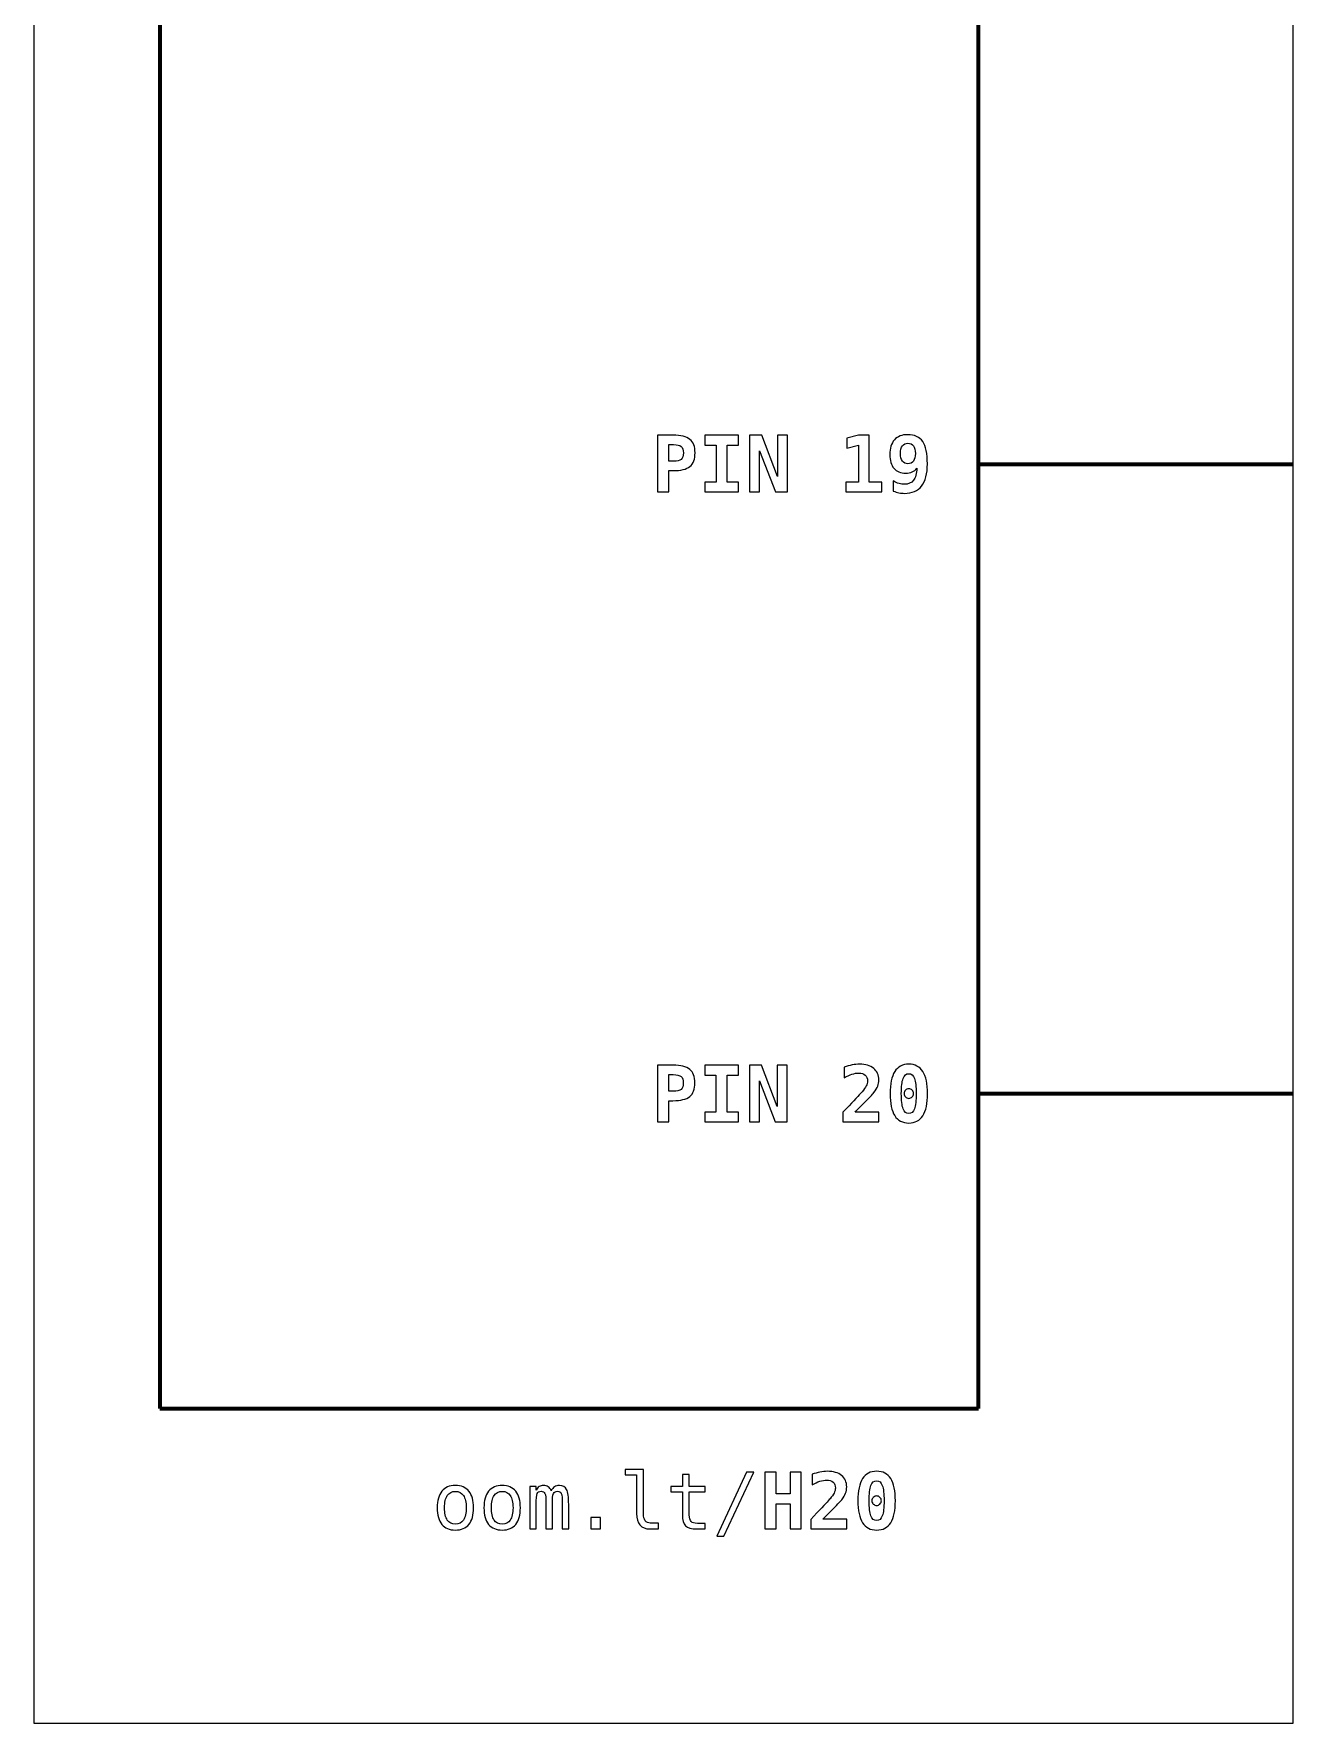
# Model space of a CAD drawing. Header units: centimetres. Extents: x -11.5 to -9.5, y -24.9 to -2.9.
# Drawn here: x -11.5 to -9.5, y -24.85 to -22.167 of the extents above; entities that cross this region are included whole.
import ezdxf

# ---------------------------------------------------------------- set-up
doc = ezdxf.new("R2010")
doc.units = ezdxf.units.CM
doc.header["$MEASUREMENT"] = 0
doc.layers.add('Layer 1', color=7, linetype='Continuous')

msp = doc.modelspace()

# ---------------------------------------------------------------- linework, layer by layer
at = {"layer": 'Layer 1', "color": 7}
msp.add_lwpolyline([(-11.5, -24.85), (-9.5, -24.85), (-9.5, -2.85), (-11.5, -2.85), (-11.5, -24.85)], close=True, dxfattribs=at)
at = {"layer": 'Layer 1', "color": 7, "lineweight": 100}
msp.add_lwpolyline([(-11.3, -24.35), (-10, -24.35), (-10, -4.35), (-11.3, -4.35), (-11.3, -24.35)], close=True, dxfattribs=at)
at = {"layer": 'Layer 1', "color": 250}
for points, knots in [([(-10.50927, -22.80424), (-10.50927, -22.80424), (-10.48484, -22.80424), (-10.48484, -22.80424), (-10.48484, -22.80424), (-10.47243, -22.80424), (-10.4635, -22.80644), (-10.45805, -22.81087), (-10.45805, -22.81087), (-10.45259, -22.81529), (-10.44988, -22.82247), (-10.44988, -22.83239), (-10.44988, -22.83239), (-10.44988, -22.84231), (-10.45259, -22.84949), (-10.45805, -22.85392), (-10.45805, -22.85392), (-10.4635, -22.85834), (-10.47243, -22.86054), (-10.48484, -22.86054), (-10.48484, -22.86054), (-10.48484, -22.86054), (-10.49149, -22.86054), (-10.49149, -22.86054), (-10.49149, -22.86054), (-10.49149, -22.86054), (-10.49149, -22.89425), (-10.49149, -22.89425), (-10.49149, -22.89425), (-10.49149, -22.89425), (-10.50927, -22.89425), (-10.50927, -22.89425), (-10.50927, -22.89425), (-10.50927, -22.89425), (-10.50927, -22.80424), (-10.50927, -22.80424)], [0, 0, 0, 0, 0.1111111, 0.1111111, 0.1111111, 0.1111111, 0.2222222, 0.2222222, 0.2222222, 0.2222222, 0.3333333, 0.3333333, 0.3333333, 0.3333333, 0.4444444, 0.4444444, 0.4444444, 0.4444444, 0.5555556, 0.5555556, 0.5555556, 0.5555556, 0.6666667, 0.6666667, 0.6666667, 0.6666667, 0.7777778, 0.7777778, 0.7777778, 0.7777778, 0.8888889, 0.8888889, 0.8888889, 0.8888889, 1, 1, 1, 1]), ([(-10.43434, -22.81992), (-10.43434, -22.81992), (-10.43434, -22.80424), (-10.43434, -22.80424), (-10.43434, -22.80424), (-10.43434, -22.80424), (-10.38075, -22.80424), (-10.38075, -22.80424), (-10.38075, -22.80424), (-10.38075, -22.80424), (-10.38075, -22.81992), (-10.38075, -22.81992), (-10.38075, -22.81992), (-10.38075, -22.81992), (-10.39866, -22.81992), (-10.39866, -22.81992), (-10.39866, -22.81992), (-10.39866, -22.81992), (-10.39866, -22.87857), (-10.39866, -22.87857), (-10.39866, -22.87857), (-10.39866, -22.87857), (-10.38075, -22.87857), (-10.38075, -22.87857), (-10.38075, -22.87857), (-10.38075, -22.87857), (-10.38075, -22.89425), (-10.38075, -22.89425), (-10.38075, -22.89425), (-10.38075, -22.89425), (-10.43434, -22.89425), (-10.43434, -22.89425), (-10.43434, -22.89425), (-10.43434, -22.89425), (-10.43434, -22.87857), (-10.43434, -22.87857), (-10.43434, -22.87857), (-10.43434, -22.87857), (-10.41644, -22.87857), (-10.41644, -22.87857), (-10.41644, -22.87857), (-10.41644, -22.87857), (-10.41644, -22.81992), (-10.41644, -22.81992), (-10.41644, -22.81992), (-10.41644, -22.81992), (-10.43434, -22.81992), (-10.43434, -22.81992)], [0, 0, 0, 0, 0.0833333, 0.0833333, 0.0833333, 0.0833333, 0.1666667, 0.1666667, 0.1666667, 0.1666667, 0.25, 0.25, 0.25, 0.25, 0.3333333, 0.3333333, 0.3333333, 0.3333333, 0.4166667, 0.4166667, 0.4166667, 0.4166667, 0.5, 0.5, 0.5, 0.5, 0.5833333, 0.5833333, 0.5833333, 0.5833333, 0.6666667, 0.6666667, 0.6666667, 0.6666667, 0.75, 0.75, 0.75, 0.75, 0.8333333, 0.8333333, 0.8333333, 0.8333333, 0.9166667, 0.9166667, 0.9166667, 0.9166667, 1, 1, 1, 1]), ([(-10.3632, -22.80424), (-10.3632, -22.80424), (-10.34408, -22.80424), (-10.34408, -22.80424), (-10.34408, -22.80424), (-10.34408, -22.80424), (-10.31902, -22.86966), (-10.31902, -22.86966), (-10.31902, -22.86966), (-10.31902, -22.86966), (-10.31902, -22.80424), (-10.31902, -22.80424), (-10.31902, -22.80424), (-10.31902, -22.80424), (-10.30334, -22.80424), (-10.30334, -22.80424), (-10.30334, -22.80424), (-10.30334, -22.80424), (-10.30334, -22.89425), (-10.30334, -22.89425), (-10.30334, -22.89425), (-10.30334, -22.89425), (-10.32233, -22.89425), (-10.32233, -22.89425), (-10.32233, -22.89425), (-10.32233, -22.89425), (-10.34752, -22.82883), (-10.34752, -22.82883), (-10.34752, -22.82883), (-10.34752, -22.82883), (-10.34752, -22.89425), (-10.34752, -22.89425), (-10.34752, -22.89425), (-10.34752, -22.89425), (-10.3632, -22.89425), (-10.3632, -22.89425), (-10.3632, -22.89425), (-10.3632, -22.89425), (-10.3632, -22.80424), (-10.3632, -22.80424)], [0, 0, 0, 0, 0.1, 0.1, 0.1, 0.1, 0.2, 0.2, 0.2, 0.2, 0.3, 0.3, 0.3, 0.3, 0.4, 0.4, 0.4, 0.4, 0.5, 0.5, 0.5, 0.5, 0.6, 0.6, 0.6, 0.6, 0.7, 0.7, 0.7, 0.7, 0.8, 0.8, 0.8, 0.8, 0.9, 0.9, 0.9, 0.9, 1, 1, 1, 1]), ([(-10.21038, -22.87857), (-10.21038, -22.87857), (-10.19048, -22.87857), (-10.19048, -22.87857), (-10.19048, -22.87857), (-10.19048, -22.87857), (-10.19048, -22.82015), (-10.19048, -22.82015), (-10.19048, -22.82015), (-10.19048, -22.82015), (-10.20898, -22.82474), (-10.20898, -22.82474), (-10.20898, -22.82474), (-10.20898, -22.82474), (-10.20898, -22.80871), (-10.20898, -22.80871), (-10.20898, -22.80871), (-10.20898, -22.80871), (-10.19036, -22.80424), (-10.19036, -22.80424), (-10.19036, -22.80424), (-10.19036, -22.80424), (-10.17318, -22.80424), (-10.17318, -22.80424), (-10.17318, -22.80424), (-10.17318, -22.80424), (-10.17318, -22.87857), (-10.17318, -22.87857), (-10.17318, -22.87857), (-10.17318, -22.87857), (-10.15328, -22.87857), (-10.15328, -22.87857), (-10.15328, -22.87857), (-10.15328, -22.87857), (-10.15328, -22.89425), (-10.15328, -22.89425), (-10.15328, -22.89425), (-10.15328, -22.89425), (-10.21038, -22.89425), (-10.21038, -22.89425), (-10.21038, -22.89425), (-10.21038, -22.89425), (-10.21038, -22.87857), (-10.21038, -22.87857)], [0, 0, 0, 0, 0.0909091, 0.0909091, 0.0909091, 0.0909091, 0.1818182, 0.1818182, 0.1818182, 0.1818182, 0.2727273, 0.2727273, 0.2727273, 0.2727273, 0.3636364, 0.3636364, 0.3636364, 0.3636364, 0.4545455, 0.4545455, 0.4545455, 0.4545455, 0.5454545, 0.5454545, 0.5454545, 0.5454545, 0.6363636, 0.6363636, 0.6363636, 0.6363636, 0.7272727, 0.7272727, 0.7272727, 0.7272727, 0.8181818, 0.8181818, 0.8181818, 0.8181818, 0.9090909, 0.9090909, 0.9090909, 0.9090909, 1, 1, 1, 1]), ([(-10.13515, -22.89304), (-10.13515, -22.89304), (-10.13515, -22.87682), (-10.13515, -22.87682), (-10.13515, -22.87682), (-10.13198, -22.87867), (-10.12893, -22.88003), (-10.12601, -22.88092), (-10.12601, -22.88092), (-10.12311, -22.8818), (-10.12031, -22.88225), (-10.11761, -22.88225), (-10.11761, -22.88225), (-10.11123, -22.88225), (-10.10636, -22.88011), (-10.103, -22.87583), (-10.103, -22.87583), (-10.09965, -22.87155), (-10.09788, -22.86515), (-10.09767, -22.85663), (-10.09767, -22.85663), (-10.09957, -22.85925), (-10.10197, -22.8612), (-10.1049, -22.86252), (-10.1049, -22.86252), (-10.10784, -22.86381), (-10.11132, -22.86447), (-10.11533, -22.86447), (-10.11533, -22.86447), (-10.12342, -22.86447), (-10.12965, -22.8619), (-10.13408, -22.85678), (-10.13408, -22.85678), (-10.1385, -22.85165), (-10.1407, -22.84439), (-10.1407, -22.83498), (-10.1407, -22.83498), (-10.1407, -22.82494), (-10.13823, -22.81716), (-10.13329, -22.81165), (-10.13329, -22.81165), (-10.12833, -22.80615), (-10.12136, -22.8034), (-10.1123, -22.8034), (-10.1123, -22.8034), (-10.10134, -22.8034), (-10.09337, -22.80706), (-10.08841, -22.81441), (-10.08841, -22.81441), (-10.08345, -22.82173), (-10.08096, -22.83359), (-10.08096, -22.84994), (-10.08096, -22.84994), (-10.08096, -22.86548), (-10.08399, -22.87715), (-10.09006, -22.88493), (-10.09006, -22.88493), (-10.09613, -22.89271), (-10.10522, -22.8966), (-10.11737, -22.8966), (-10.11737, -22.8966), (-10.12019, -22.8966), (-10.12309, -22.89629), (-10.12607, -22.89569), (-10.12607, -22.89569), (-10.12908, -22.89509), (-10.1321, -22.89421), (-10.13515, -22.89304)], [0, 0, 0, 0, 0.0588235, 0.0588235, 0.0588235, 0.0588235, 0.1176471, 0.1176471, 0.1176471, 0.1176471, 0.1764706, 0.1764706, 0.1764706, 0.1764706, 0.2352941, 0.2352941, 0.2352941, 0.2352941, 0.2941176, 0.2941176, 0.2941176, 0.2941176, 0.3529412, 0.3529412, 0.3529412, 0.3529412, 0.4117647, 0.4117647, 0.4117647, 0.4117647, 0.4705882, 0.4705882, 0.4705882, 0.4705882, 0.5294118, 0.5294118, 0.5294118, 0.5294118, 0.5882353, 0.5882353, 0.5882353, 0.5882353, 0.6470588, 0.6470588, 0.6470588, 0.6470588, 0.7058824, 0.7058824, 0.7058824, 0.7058824, 0.7647059, 0.7647059, 0.7647059, 0.7647059, 0.8235294, 0.8235294, 0.8235294, 0.8235294, 0.8823529, 0.8823529, 0.8823529, 0.8823529, 0.9411765, 0.9411765, 0.9411765, 0.9411765, 1, 1, 1, 1]), ([(-10.49149, -22.8192), (-10.49149, -22.8192), (-10.49149, -22.84558), (-10.49149, -22.84558), (-10.49149, -22.84558), (-10.49149, -22.84558), (-10.48418, -22.84558), (-10.48418, -22.84558), (-10.48418, -22.84558), (-10.47836, -22.84558), (-10.47426, -22.84459), (-10.47192, -22.84264), (-10.47192, -22.84264), (-10.46955, -22.84066), (-10.46838, -22.83725), (-10.46838, -22.83239), (-10.46838, -22.83239), (-10.46838, -22.82754), (-10.46955, -22.82412), (-10.47192, -22.82214), (-10.47192, -22.82214), (-10.47426, -22.82019), (-10.47836, -22.8192), (-10.48418, -22.8192), (-10.48418, -22.8192), (-10.48418, -22.8192), (-10.49149, -22.8192), (-10.49149, -22.8192)], [0, 0, 0, 0, 0.1428571, 0.1428571, 0.1428571, 0.1428571, 0.2857143, 0.2857143, 0.2857143, 0.2857143, 0.4285714, 0.4285714, 0.4285714, 0.4285714, 0.5714286, 0.5714286, 0.5714286, 0.5714286, 0.7142857, 0.7142857, 0.7142857, 0.7142857, 0.8571429, 0.8571429, 0.8571429, 0.8571429, 1, 1, 1, 1]), ([(-10.11183, -22.84957), (-10.10802, -22.84957), (-10.1051, -22.84818), (-10.10306, -22.84538), (-10.10306, -22.84538), (-10.10103, -22.8426), (-10.10002, -22.83854), (-10.10002, -22.83324), (-10.10002, -22.83324), (-10.10002, -22.82797), (-10.10103, -22.82393), (-10.10306, -22.82116), (-10.10306, -22.82116), (-10.1051, -22.81836), (-10.10802, -22.81696), (-10.11183, -22.81696), (-10.11183, -22.81696), (-10.1157, -22.81696), (-10.11866, -22.81836), (-10.12072, -22.82116), (-10.12072, -22.82116), (-10.1228, -22.82393), (-10.12383, -22.82797), (-10.12383, -22.83324), (-10.12383, -22.83324), (-10.12383, -22.8385), (-10.1228, -22.84254), (-10.12072, -22.84536), (-10.12072, -22.84536), (-10.11866, -22.84818), (-10.1157, -22.84957), (-10.11183, -22.84957)], [0, 0, 0, 0, 0.125, 0.125, 0.125, 0.125, 0.25, 0.25, 0.25, 0.25, 0.375, 0.375, 0.375, 0.375, 0.5, 0.5, 0.5, 0.5, 0.625, 0.625, 0.625, 0.625, 0.75, 0.75, 0.75, 0.75, 0.875, 0.875, 0.875, 0.875, 1, 1, 1, 1]), ([(-10.50952, -23.80492), (-10.50952, -23.80492), (-10.48509, -23.80492), (-10.48509, -23.80492), (-10.48509, -23.80492), (-10.47268, -23.80492), (-10.46375, -23.80712), (-10.4583, -23.81155), (-10.4583, -23.81155), (-10.45284, -23.81597), (-10.45013, -23.82315), (-10.45013, -23.83307), (-10.45013, -23.83307), (-10.45013, -23.84299), (-10.45284, -23.85017), (-10.4583, -23.8546), (-10.4583, -23.8546), (-10.46375, -23.85902), (-10.47268, -23.86122), (-10.48509, -23.86122), (-10.48509, -23.86122), (-10.48509, -23.86122), (-10.49174, -23.86122), (-10.49174, -23.86122), (-10.49174, -23.86122), (-10.49174, -23.86122), (-10.49174, -23.89493), (-10.49174, -23.89493), (-10.49174, -23.89493), (-10.49174, -23.89493), (-10.50952, -23.89493), (-10.50952, -23.89493), (-10.50952, -23.89493), (-10.50952, -23.89493), (-10.50952, -23.80492), (-10.50952, -23.80492)], [0, 0, 0, 0, 0.1111111, 0.1111111, 0.1111111, 0.1111111, 0.2222222, 0.2222222, 0.2222222, 0.2222222, 0.3333333, 0.3333333, 0.3333333, 0.3333333, 0.4444444, 0.4444444, 0.4444444, 0.4444444, 0.5555556, 0.5555556, 0.5555556, 0.5555556, 0.6666667, 0.6666667, 0.6666667, 0.6666667, 0.7777778, 0.7777778, 0.7777778, 0.7777778, 0.8888889, 0.8888889, 0.8888889, 0.8888889, 1, 1, 1, 1]), ([(-10.49174, -23.81988), (-10.49174, -23.81988), (-10.49174, -23.84626), (-10.49174, -23.84626), (-10.49174, -23.84626), (-10.49174, -23.84626), (-10.48443, -23.84626), (-10.48443, -23.84626), (-10.48443, -23.84626), (-10.47861, -23.84626), (-10.47451, -23.84527), (-10.47217, -23.84332), (-10.47217, -23.84332), (-10.4698, -23.84134), (-10.46863, -23.83793), (-10.46863, -23.83307), (-10.46863, -23.83307), (-10.46863, -23.82822), (-10.4698, -23.8248), (-10.47217, -23.82282), (-10.47217, -23.82282), (-10.47451, -23.82087), (-10.47861, -23.81988), (-10.48443, -23.81988), (-10.48443, -23.81988), (-10.48443, -23.81988), (-10.49174, -23.81988), (-10.49174, -23.81988)], [0, 0, 0, 0, 0.1428571, 0.1428571, 0.1428571, 0.1428571, 0.2857143, 0.2857143, 0.2857143, 0.2857143, 0.4285714, 0.4285714, 0.4285714, 0.4285714, 0.5714286, 0.5714286, 0.5714286, 0.5714286, 0.7142857, 0.7142857, 0.7142857, 0.7142857, 0.8571429, 0.8571429, 0.8571429, 0.8571429, 1, 1, 1, 1]), ([(-10.43459, -23.8206), (-10.43459, -23.8206), (-10.43459, -23.80492), (-10.43459, -23.80492), (-10.43459, -23.80492), (-10.43459, -23.80492), (-10.381, -23.80492), (-10.381, -23.80492), (-10.381, -23.80492), (-10.381, -23.80492), (-10.381, -23.8206), (-10.381, -23.8206), (-10.381, -23.8206), (-10.381, -23.8206), (-10.39891, -23.8206), (-10.39891, -23.8206), (-10.39891, -23.8206), (-10.39891, -23.8206), (-10.39891, -23.87925), (-10.39891, -23.87925), (-10.39891, -23.87925), (-10.39891, -23.87925), (-10.381, -23.87925), (-10.381, -23.87925), (-10.381, -23.87925), (-10.381, -23.87925), (-10.381, -23.89493), (-10.381, -23.89493), (-10.381, -23.89493), (-10.381, -23.89493), (-10.43459, -23.89493), (-10.43459, -23.89493), (-10.43459, -23.89493), (-10.43459, -23.89493), (-10.43459, -23.87925), (-10.43459, -23.87925), (-10.43459, -23.87925), (-10.43459, -23.87925), (-10.41669, -23.87925), (-10.41669, -23.87925), (-10.41669, -23.87925), (-10.41669, -23.87925), (-10.41669, -23.8206), (-10.41669, -23.8206), (-10.41669, -23.8206), (-10.41669, -23.8206), (-10.43459, -23.8206), (-10.43459, -23.8206)], [0, 0, 0, 0, 0.0833333, 0.0833333, 0.0833333, 0.0833333, 0.1666667, 0.1666667, 0.1666667, 0.1666667, 0.25, 0.25, 0.25, 0.25, 0.3333333, 0.3333333, 0.3333333, 0.3333333, 0.4166667, 0.4166667, 0.4166667, 0.4166667, 0.5, 0.5, 0.5, 0.5, 0.5833333, 0.5833333, 0.5833333, 0.5833333, 0.6666667, 0.6666667, 0.6666667, 0.6666667, 0.75, 0.75, 0.75, 0.75, 0.8333333, 0.8333333, 0.8333333, 0.8333333, 0.9166667, 0.9166667, 0.9166667, 0.9166667, 1, 1, 1, 1]), ([(-10.36345, -23.80492), (-10.36345, -23.80492), (-10.34433, -23.80492), (-10.34433, -23.80492), (-10.34433, -23.80492), (-10.34433, -23.80492), (-10.31927, -23.87034), (-10.31927, -23.87034), (-10.31927, -23.87034), (-10.31927, -23.87034), (-10.31927, -23.80492), (-10.31927, -23.80492), (-10.31927, -23.80492), (-10.31927, -23.80492), (-10.30359, -23.80492), (-10.30359, -23.80492), (-10.30359, -23.80492), (-10.30359, -23.80492), (-10.30359, -23.89493), (-10.30359, -23.89493), (-10.30359, -23.89493), (-10.30359, -23.89493), (-10.32258, -23.89493), (-10.32258, -23.89493), (-10.32258, -23.89493), (-10.32258, -23.89493), (-10.34777, -23.82951), (-10.34777, -23.82951), (-10.34777, -23.82951), (-10.34777, -23.82951), (-10.34777, -23.89493), (-10.34777, -23.89493), (-10.34777, -23.89493), (-10.34777, -23.89493), (-10.36345, -23.89493), (-10.36345, -23.89493), (-10.36345, -23.89493), (-10.36345, -23.89493), (-10.36345, -23.80492), (-10.36345, -23.80492)], [0, 0, 0, 0, 0.1, 0.1, 0.1, 0.1, 0.2, 0.2, 0.2, 0.2, 0.3, 0.3, 0.3, 0.3, 0.4, 0.4, 0.4, 0.4, 0.5, 0.5, 0.5, 0.5, 0.6, 0.6, 0.6, 0.6, 0.7, 0.7, 0.7, 0.7, 0.8, 0.8, 0.8, 0.8, 0.9, 0.9, 0.9, 0.9, 1, 1, 1, 1]), ([(-10.19581, -23.87925), (-10.19581, -23.87925), (-10.15789, -23.87925), (-10.15789, -23.87925), (-10.15789, -23.87925), (-10.15789, -23.87925), (-10.15789, -23.89493), (-10.15789, -23.89493), (-10.15789, -23.89493), (-10.15789, -23.89493), (-10.21504, -23.89493), (-10.21504, -23.89493), (-10.21504, -23.89493), (-10.21504, -23.89493), (-10.21504, -23.87972), (-10.21504, -23.87972), (-10.21504, -23.87972), (-10.21504, -23.87972), (-10.20538, -23.8695), (-10.20538, -23.8695), (-10.20538, -23.8695), (-10.19394, -23.85731), (-10.18699, -23.84982), (-10.18454, -23.847), (-10.18454, -23.847), (-10.18153, -23.84355), (-10.17935, -23.84048), (-10.17804, -23.8378), (-10.17804, -23.8378), (-10.1767, -23.83513), (-10.17604, -23.8325), (-10.17604, -23.82988), (-10.17604, -23.82988), (-10.17604, -23.82587), (-10.17725, -23.82276), (-10.17968, -23.82058), (-10.17968, -23.82058), (-10.18211, -23.81838), (-10.18557, -23.81729), (-10.19001, -23.81729), (-10.19001, -23.81729), (-10.1932, -23.81729), (-10.19676, -23.81793), (-10.20071, -23.81918), (-10.20071, -23.81918), (-10.20468, -23.82046), (-10.2088, -23.82229), (-10.2131, -23.8247), (-10.2131, -23.8247), (-10.2131, -23.8247), (-10.2131, -23.80811), (-10.2131, -23.80811), (-10.2131, -23.80811), (-10.2088, -23.80655), (-10.2046, -23.80535), (-10.20047, -23.80453), (-10.20047, -23.80453), (-10.19635, -23.80371), (-10.1924, -23.80329), (-10.18863, -23.80329), (-10.18863, -23.80329), (-10.17911, -23.80329), (-10.17161, -23.80552), (-10.16618, -23.80996), (-10.16618, -23.80996), (-10.16073, -23.81439), (-10.15801, -23.82046), (-10.15801, -23.82813), (-10.15801, -23.82813), (-10.15801, -23.83167), (-10.15861, -23.83499), (-10.15978, -23.83807), (-10.15978, -23.83807), (-10.16098, -23.84118), (-10.16301, -23.84462), (-10.16591, -23.84838), (-10.16591, -23.84838), (-10.16803, -23.85112), (-10.17388, -23.85727), (-10.18345, -23.86684), (-10.18345, -23.86684), (-10.18863, -23.87201), (-10.19275, -23.87616), (-10.19581, -23.87925)], [0, 0, 0, 0, 0.047619, 0.047619, 0.047619, 0.047619, 0.0952381, 0.0952381, 0.0952381, 0.0952381, 0.1428571, 0.1428571, 0.1428571, 0.1428571, 0.1904762, 0.1904762, 0.1904762, 0.1904762, 0.2380952, 0.2380952, 0.2380952, 0.2380952, 0.2857143, 0.2857143, 0.2857143, 0.2857143, 0.3333333, 0.3333333, 0.3333333, 0.3333333, 0.3809524, 0.3809524, 0.3809524, 0.3809524, 0.4285714, 0.4285714, 0.4285714, 0.4285714, 0.4761905, 0.4761905, 0.4761905, 0.4761905, 0.5238095, 0.5238095, 0.5238095, 0.5238095, 0.5714286, 0.5714286, 0.5714286, 0.5714286, 0.6190476, 0.6190476, 0.6190476, 0.6190476, 0.6666667, 0.6666667, 0.6666667, 0.6666667, 0.7142857, 0.7142857, 0.7142857, 0.7142857, 0.7619048, 0.7619048, 0.7619048, 0.7619048, 0.8095238, 0.8095238, 0.8095238, 0.8095238, 0.8571429, 0.8571429, 0.8571429, 0.8571429, 0.9047619, 0.9047619, 0.9047619, 0.9047619, 0.952381, 0.952381, 0.952381, 0.952381, 1, 1, 1, 1]), ([(-10.14023, -23.85001), (-10.14023, -23.83443), (-10.13776, -23.82274), (-10.13282, -23.81496), (-10.13282, -23.81496), (-10.12786, -23.80718), (-10.12044, -23.80329), (-10.1105, -23.80329), (-10.1105, -23.80329), (-10.10054, -23.80329), (-10.09309, -23.80716), (-10.08813, -23.81492), (-10.08813, -23.81492), (-10.08319, -23.82268), (-10.08072, -23.83439), (-10.08072, -23.85001), (-10.08072, -23.85001), (-10.08072, -23.86561), (-10.08319, -23.87729), (-10.08813, -23.88505), (-10.08813, -23.88505), (-10.09309, -23.89281), (-10.10054, -23.89668), (-10.1105, -23.89668), (-10.1105, -23.89668), (-10.12044, -23.89668), (-10.12786, -23.89279), (-10.13282, -23.88501), (-10.13282, -23.88501), (-10.13776, -23.87723), (-10.14023, -23.86556), (-10.14023, -23.85001)], [0, 0, 0, 0, 0.125, 0.125, 0.125, 0.125, 0.25, 0.25, 0.25, 0.25, 0.375, 0.375, 0.375, 0.375, 0.5, 0.5, 0.5, 0.5, 0.625, 0.625, 0.625, 0.625, 0.75, 0.75, 0.75, 0.75, 0.875, 0.875, 0.875, 0.875, 1, 1, 1, 1]), ([(-10.1105, -23.81836), (-10.11461, -23.81836), (-10.1176, -23.82087), (-10.11949, -23.82589), (-10.11949, -23.82589), (-10.12138, -23.83093), (-10.12233, -23.83896), (-10.12233, -23.85001), (-10.12233, -23.85001), (-10.12233, -23.86104), (-10.12138, -23.86904), (-10.11949, -23.87408), (-10.11949, -23.87408), (-10.1176, -23.87911), (-10.11461, -23.88162), (-10.1105, -23.88162), (-10.1105, -23.88162), (-10.10636, -23.88162), (-10.10336, -23.87911), (-10.10146, -23.87408), (-10.10146, -23.87408), (-10.09957, -23.86904), (-10.09862, -23.86104), (-10.09862, -23.85001), (-10.09862, -23.85001), (-10.09862, -23.83896), (-10.09957, -23.83093), (-10.10146, -23.82589), (-10.10146, -23.82589), (-10.10336, -23.82087), (-10.10636, -23.81836), (-10.1105, -23.81836)], [0, 0, 0, 0, 0.125, 0.125, 0.125, 0.125, 0.25, 0.25, 0.25, 0.25, 0.375, 0.375, 0.375, 0.375, 0.5, 0.5, 0.5, 0.5, 0.625, 0.625, 0.625, 0.625, 0.75, 0.75, 0.75, 0.75, 0.875, 0.875, 0.875, 0.875, 1, 1, 1, 1]), ([(-10.11799, -23.85001), (-10.11799, -23.84789), (-10.11727, -23.8461), (-10.11581, -23.84466), (-10.11581, -23.84466), (-10.11436, -23.8432), (-10.1126, -23.84248), (-10.1105, -23.84248), (-10.1105, -23.84248), (-10.10838, -23.84248), (-10.10659, -23.8432), (-10.10515, -23.84466), (-10.10515, -23.84466), (-10.10368, -23.8461), (-10.10296, -23.84789), (-10.10296, -23.85001), (-10.10296, -23.85001), (-10.10296, -23.85211), (-10.10368, -23.85388), (-10.10515, -23.85532), (-10.10515, -23.85532), (-10.10659, -23.85678), (-10.10838, -23.8575), (-10.1105, -23.8575), (-10.1105, -23.8575), (-10.1126, -23.8575), (-10.11436, -23.85678), (-10.11581, -23.85536), (-10.11581, -23.85536), (-10.11727, -23.85394), (-10.11799, -23.85215), (-10.11799, -23.85001)], [0, 0, 0, 0, 0.125, 0.125, 0.125, 0.125, 0.25, 0.25, 0.25, 0.25, 0.375, 0.375, 0.375, 0.375, 0.5, 0.5, 0.5, 0.5, 0.625, 0.625, 0.625, 0.625, 0.75, 0.75, 0.75, 0.75, 0.875, 0.875, 0.875, 0.875, 1, 1, 1, 1]), ([(-10.53181, -24.51704), (-10.53181, -24.52202), (-10.5309, -24.52577), (-10.52907, -24.5283), (-10.52907, -24.5283), (-10.52724, -24.53083), (-10.52454, -24.53211), (-10.52096, -24.53211), (-10.52096, -24.53211), (-10.52096, -24.53211), (-10.508, -24.53211), (-10.508, -24.53211), (-10.508, -24.53211), (-10.508, -24.53211), (-10.508, -24.54151), (-10.508, -24.54151), (-10.508, -24.54151), (-10.508, -24.54151), (-10.52203, -24.54151), (-10.52203, -24.54151), (-10.52203, -24.54151), (-10.52868, -24.54151), (-10.5338, -24.53937), (-10.53745, -24.53511), (-10.53745, -24.53511), (-10.54109, -24.53085), (-10.5429, -24.52482), (-10.5429, -24.51704), (-10.5429, -24.51704), (-10.5429, -24.51704), (-10.5429, -24.45572), (-10.5429, -24.45572), (-10.5429, -24.45572), (-10.5429, -24.45572), (-10.56068, -24.45572), (-10.56068, -24.45572), (-10.56068, -24.45572), (-10.56068, -24.45572), (-10.56068, -24.44703), (-10.56068, -24.44703), (-10.56068, -24.44703), (-10.56068, -24.44703), (-10.53181, -24.44703), (-10.53181, -24.44703), (-10.53181, -24.44703), (-10.53181, -24.44703), (-10.53181, -24.51704), (-10.53181, -24.51704)], [0, 0, 0, 0, 0.0833333, 0.0833333, 0.0833333, 0.0833333, 0.1666667, 0.1666667, 0.1666667, 0.1666667, 0.25, 0.25, 0.25, 0.25, 0.3333333, 0.3333333, 0.3333333, 0.3333333, 0.4166667, 0.4166667, 0.4166667, 0.4166667, 0.5, 0.5, 0.5, 0.5, 0.5833333, 0.5833333, 0.5833333, 0.5833333, 0.6666667, 0.6666667, 0.6666667, 0.6666667, 0.75, 0.75, 0.75, 0.75, 0.8333333, 0.8333333, 0.8333333, 0.8333333, 0.9166667, 0.9166667, 0.9166667, 0.9166667, 1, 1, 1, 1]), ([(-10.45898, -24.45481), (-10.45898, -24.45481), (-10.45898, -24.47399), (-10.45898, -24.47399), (-10.45898, -24.47399), (-10.45898, -24.47399), (-10.43377, -24.47399), (-10.43377, -24.47399), (-10.43377, -24.47399), (-10.43377, -24.47399), (-10.43377, -24.48261), (-10.43377, -24.48261), (-10.43377, -24.48261), (-10.43377, -24.48261), (-10.45898, -24.48261), (-10.45898, -24.48261), (-10.45898, -24.48261), (-10.45898, -24.48261), (-10.45898, -24.51926), (-10.45898, -24.51926), (-10.45898, -24.51926), (-10.45898, -24.52424), (-10.45803, -24.52772), (-10.45614, -24.52968), (-10.45614, -24.52968), (-10.45425, -24.53165), (-10.45095, -24.53264), (-10.44626, -24.53264), (-10.44626, -24.53264), (-10.44626, -24.53264), (-10.43377, -24.53264), (-10.43377, -24.53264), (-10.43377, -24.53264), (-10.43377, -24.53264), (-10.43377, -24.54151), (-10.43377, -24.54151), (-10.43377, -24.54151), (-10.43377, -24.54151), (-10.44733, -24.54151), (-10.44733, -24.54151), (-10.44733, -24.54151), (-10.45567, -24.54151), (-10.46153, -24.53984), (-10.46495, -24.53651), (-10.46495, -24.53651), (-10.46836, -24.53318), (-10.47007, -24.52741), (-10.47007, -24.51926), (-10.47007, -24.51926), (-10.47007, -24.51926), (-10.47007, -24.48261), (-10.47007, -24.48261), (-10.47007, -24.48261), (-10.47007, -24.48261), (-10.4881, -24.48261), (-10.4881, -24.48261), (-10.4881, -24.48261), (-10.4881, -24.48261), (-10.4881, -24.47399), (-10.4881, -24.47399), (-10.4881, -24.47399), (-10.4881, -24.47399), (-10.47007, -24.47399), (-10.47007, -24.47399), (-10.47007, -24.47399), (-10.47007, -24.47399), (-10.47007, -24.45481), (-10.47007, -24.45481), (-10.47007, -24.45481), (-10.47007, -24.45481), (-10.45898, -24.45481), (-10.45898, -24.45481)], [0, 0, 0, 0, 0.0555556, 0.0555556, 0.0555556, 0.0555556, 0.1111111, 0.1111111, 0.1111111, 0.1111111, 0.1666667, 0.1666667, 0.1666667, 0.1666667, 0.2222222, 0.2222222, 0.2222222, 0.2222222, 0.2777778, 0.2777778, 0.2777778, 0.2777778, 0.3333333, 0.3333333, 0.3333333, 0.3333333, 0.3888889, 0.3888889, 0.3888889, 0.3888889, 0.4444444, 0.4444444, 0.4444444, 0.4444444, 0.5, 0.5, 0.5, 0.5, 0.5555556, 0.5555556, 0.5555556, 0.5555556, 0.6111111, 0.6111111, 0.6111111, 0.6111111, 0.6666667, 0.6666667, 0.6666667, 0.6666667, 0.7222222, 0.7222222, 0.7222222, 0.7222222, 0.7777778, 0.7777778, 0.7777778, 0.7777778, 0.8333333, 0.8333333, 0.8333333, 0.8333333, 0.8888889, 0.8888889, 0.8888889, 0.8888889, 0.9444444, 0.9444444, 0.9444444, 0.9444444, 1, 1, 1, 1]), ([(-10.36806, -24.4515), (-10.36806, -24.4515), (-10.3566, -24.4515), (-10.3566, -24.4515), (-10.3566, -24.4515), (-10.3566, -24.4515), (-10.40399, -24.55297), (-10.40399, -24.55297), (-10.40399, -24.55297), (-10.40399, -24.55297), (-10.41552, -24.55297), (-10.41552, -24.55297), (-10.41552, -24.55297), (-10.41552, -24.55297), (-10.36806, -24.4515), (-10.36806, -24.4515)], [0, 0, 0, 0, 0.25, 0.25, 0.25, 0.25, 0.5, 0.5, 0.5, 0.5, 0.75, 0.75, 0.75, 0.75, 1, 1, 1, 1]), ([(-10.33909, -24.4515), (-10.33909, -24.4515), (-10.32131, -24.4515), (-10.32131, -24.4515), (-10.32131, -24.4515), (-10.32131, -24.4515), (-10.32131, -24.4858), (-10.32131, -24.4858), (-10.32131, -24.4858), (-10.32131, -24.4858), (-10.29904, -24.4858), (-10.29904, -24.4858), (-10.29904, -24.4858), (-10.29904, -24.4858), (-10.29904, -24.4515), (-10.29904, -24.4515), (-10.29904, -24.4515), (-10.29904, -24.4515), (-10.28126, -24.4515), (-10.28126, -24.4515), (-10.28126, -24.4515), (-10.28126, -24.4515), (-10.28126, -24.54151), (-10.28126, -24.54151), (-10.28126, -24.54151), (-10.28126, -24.54151), (-10.29904, -24.54151), (-10.29904, -24.54151), (-10.29904, -24.54151), (-10.29904, -24.54151), (-10.29904, -24.50149), (-10.29904, -24.50149), (-10.29904, -24.50149), (-10.29904, -24.50149), (-10.32131, -24.50149), (-10.32131, -24.50149), (-10.32131, -24.50149), (-10.32131, -24.50149), (-10.32131, -24.54151), (-10.32131, -24.54151), (-10.32131, -24.54151), (-10.32131, -24.54151), (-10.33909, -24.54151), (-10.33909, -24.54151), (-10.33909, -24.54151), (-10.33909, -24.54151), (-10.33909, -24.4515), (-10.33909, -24.4515)], [0, 0, 0, 0, 0.0833333, 0.0833333, 0.0833333, 0.0833333, 0.1666667, 0.1666667, 0.1666667, 0.1666667, 0.25, 0.25, 0.25, 0.25, 0.3333333, 0.3333333, 0.3333333, 0.3333333, 0.4166667, 0.4166667, 0.4166667, 0.4166667, 0.5, 0.5, 0.5, 0.5, 0.5833333, 0.5833333, 0.5833333, 0.5833333, 0.6666667, 0.6666667, 0.6666667, 0.6666667, 0.75, 0.75, 0.75, 0.75, 0.8333333, 0.8333333, 0.8333333, 0.8333333, 0.9166667, 0.9166667, 0.9166667, 0.9166667, 1, 1, 1, 1]), ([(-10.24685, -24.52583), (-10.24685, -24.52583), (-10.20893, -24.52583), (-10.20893, -24.52583), (-10.20893, -24.52583), (-10.20893, -24.52583), (-10.20893, -24.54151), (-10.20893, -24.54151), (-10.20893, -24.54151), (-10.20893, -24.54151), (-10.26608, -24.54151), (-10.26608, -24.54151), (-10.26608, -24.54151), (-10.26608, -24.54151), (-10.26608, -24.5263), (-10.26608, -24.5263), (-10.26608, -24.5263), (-10.26608, -24.5263), (-10.25642, -24.51608), (-10.25642, -24.51608), (-10.25642, -24.51608), (-10.24498, -24.50389), (-10.23803, -24.4964), (-10.23558, -24.49358), (-10.23558, -24.49358), (-10.23257, -24.49013), (-10.23039, -24.48706), (-10.22908, -24.48438), (-10.22908, -24.48438), (-10.22774, -24.48171), (-10.22708, -24.47908), (-10.22708, -24.47646), (-10.22708, -24.47646), (-10.22708, -24.47245), (-10.22829, -24.46934), (-10.23072, -24.46716), (-10.23072, -24.46716), (-10.23315, -24.46496), (-10.23661, -24.46387), (-10.24105, -24.46387), (-10.24105, -24.46387), (-10.24424, -24.46387), (-10.2478, -24.46451), (-10.25175, -24.46576), (-10.25175, -24.46576), (-10.25572, -24.46704), (-10.25984, -24.46887), (-10.26414, -24.47128), (-10.26414, -24.47128), (-10.26414, -24.47128), (-10.26414, -24.45469), (-10.26414, -24.45469), (-10.26414, -24.45469), (-10.25984, -24.45313), (-10.25564, -24.45193), (-10.25151, -24.45111), (-10.25151, -24.45111), (-10.24739, -24.45029), (-10.24344, -24.44987), (-10.23967, -24.44987), (-10.23967, -24.44987), (-10.23015, -24.44987), (-10.22265, -24.4521), (-10.21722, -24.45654), (-10.21722, -24.45654), (-10.21177, -24.46097), (-10.20905, -24.46704), (-10.20905, -24.47471), (-10.20905, -24.47471), (-10.20905, -24.47825), (-10.20965, -24.48157), (-10.21082, -24.48465), (-10.21082, -24.48465), (-10.21202, -24.48776), (-10.21405, -24.4912), (-10.21695, -24.49496), (-10.21695, -24.49496), (-10.21907, -24.4977), (-10.22492, -24.50385), (-10.23449, -24.51342), (-10.23449, -24.51342), (-10.23967, -24.51859), (-10.24379, -24.52274), (-10.24685, -24.52583)], [0, 0, 0, 0, 0.047619, 0.047619, 0.047619, 0.047619, 0.0952381, 0.0952381, 0.0952381, 0.0952381, 0.1428571, 0.1428571, 0.1428571, 0.1428571, 0.1904762, 0.1904762, 0.1904762, 0.1904762, 0.2380952, 0.2380952, 0.2380952, 0.2380952, 0.2857143, 0.2857143, 0.2857143, 0.2857143, 0.3333333, 0.3333333, 0.3333333, 0.3333333, 0.3809524, 0.3809524, 0.3809524, 0.3809524, 0.4285714, 0.4285714, 0.4285714, 0.4285714, 0.4761905, 0.4761905, 0.4761905, 0.4761905, 0.5238095, 0.5238095, 0.5238095, 0.5238095, 0.5714286, 0.5714286, 0.5714286, 0.5714286, 0.6190476, 0.6190476, 0.6190476, 0.6190476, 0.6666667, 0.6666667, 0.6666667, 0.6666667, 0.7142857, 0.7142857, 0.7142857, 0.7142857, 0.7619048, 0.7619048, 0.7619048, 0.7619048, 0.8095238, 0.8095238, 0.8095238, 0.8095238, 0.8571429, 0.8571429, 0.8571429, 0.8571429, 0.9047619, 0.9047619, 0.9047619, 0.9047619, 0.952381, 0.952381, 0.952381, 0.952381, 1, 1, 1, 1]), ([(-10.19127, -24.49659), (-10.19127, -24.48101), (-10.1888, -24.46932), (-10.18386, -24.46154), (-10.18386, -24.46154), (-10.1789, -24.45376), (-10.17148, -24.44987), (-10.16154, -24.44987), (-10.16154, -24.44987), (-10.15158, -24.44987), (-10.14413, -24.45374), (-10.13917, -24.4615), (-10.13917, -24.4615), (-10.13423, -24.46926), (-10.13176, -24.48097), (-10.13176, -24.49659), (-10.13176, -24.49659), (-10.13176, -24.51219), (-10.13423, -24.52387), (-10.13917, -24.53163), (-10.13917, -24.53163), (-10.14413, -24.53939), (-10.15158, -24.54326), (-10.16154, -24.54326), (-10.16154, -24.54326), (-10.17148, -24.54326), (-10.1789, -24.53937), (-10.18386, -24.53159), (-10.18386, -24.53159), (-10.1888, -24.52381), (-10.19127, -24.51214), (-10.19127, -24.49659)], [0, 0, 0, 0, 0.125, 0.125, 0.125, 0.125, 0.25, 0.25, 0.25, 0.25, 0.375, 0.375, 0.375, 0.375, 0.5, 0.5, 0.5, 0.5, 0.625, 0.625, 0.625, 0.625, 0.75, 0.75, 0.75, 0.75, 0.875, 0.875, 0.875, 0.875, 1, 1, 1, 1]), ([(-10.16154, -24.46494), (-10.16565, -24.46494), (-10.16864, -24.46745), (-10.17053, -24.47247), (-10.17053, -24.47247), (-10.17242, -24.47751), (-10.17337, -24.48554), (-10.17337, -24.49659), (-10.17337, -24.49659), (-10.17337, -24.50762), (-10.17242, -24.51562), (-10.17053, -24.52066), (-10.17053, -24.52066), (-10.16864, -24.52569), (-10.16565, -24.5282), (-10.16154, -24.5282), (-10.16154, -24.5282), (-10.1574, -24.5282), (-10.1544, -24.52569), (-10.1525, -24.52066), (-10.1525, -24.52066), (-10.15061, -24.51562), (-10.14966, -24.50762), (-10.14966, -24.49659), (-10.14966, -24.49659), (-10.14966, -24.48554), (-10.15061, -24.47751), (-10.1525, -24.47247), (-10.1525, -24.47247), (-10.1544, -24.46745), (-10.1574, -24.46494), (-10.16154, -24.46494)], [0, 0, 0, 0, 0.125, 0.125, 0.125, 0.125, 0.25, 0.25, 0.25, 0.25, 0.375, 0.375, 0.375, 0.375, 0.5, 0.5, 0.5, 0.5, 0.625, 0.625, 0.625, 0.625, 0.75, 0.75, 0.75, 0.75, 0.875, 0.875, 0.875, 0.875, 1, 1, 1, 1]), ([(-10.83051, -24.47237), (-10.82114, -24.47237), (-10.81398, -24.47539), (-10.80902, -24.48146), (-10.80902, -24.48146), (-10.80406, -24.48753), (-10.80157, -24.49632), (-10.80157, -24.5078), (-10.80157, -24.5078), (-10.80157, -24.51935), (-10.80404, -24.52813), (-10.80898, -24.53418), (-10.80898, -24.53418), (-10.81394, -24.54023), (-10.8211, -24.54326), (-10.83051, -24.54326), (-10.83051, -24.54326), (-10.83989, -24.54326), (-10.84703, -24.54023), (-10.85199, -24.53418), (-10.85199, -24.53418), (-10.85693, -24.52813), (-10.8594, -24.51935), (-10.8594, -24.5078), (-10.8594, -24.5078), (-10.8594, -24.49632), (-10.85693, -24.48753), (-10.85199, -24.48146), (-10.85199, -24.48146), (-10.84703, -24.47539), (-10.83989, -24.47237), (-10.83051, -24.47237)], [0, 0, 0, 0, 0.125, 0.125, 0.125, 0.125, 0.25, 0.25, 0.25, 0.25, 0.375, 0.375, 0.375, 0.375, 0.5, 0.5, 0.5, 0.5, 0.625, 0.625, 0.625, 0.625, 0.75, 0.75, 0.75, 0.75, 0.875, 0.875, 0.875, 0.875, 1, 1, 1, 1]), ([(-10.83051, -24.48177), (-10.83614, -24.48177), (-10.8404, -24.48395), (-10.84331, -24.48834), (-10.84331, -24.48834), (-10.84621, -24.49272), (-10.84765, -24.49922), (-10.84765, -24.5078), (-10.84765, -24.5078), (-10.84765, -24.51636), (-10.84621, -24.52285), (-10.84331, -24.52725), (-10.84331, -24.52725), (-10.8404, -24.53165), (-10.83614, -24.53385), (-10.83051, -24.53385), (-10.83051, -24.53385), (-10.82485, -24.53385), (-10.82057, -24.53165), (-10.81767, -24.52725), (-10.81767, -24.52725), (-10.81476, -24.52285), (-10.81332, -24.51636), (-10.81332, -24.5078), (-10.81332, -24.5078), (-10.81332, -24.49922), (-10.81476, -24.49272), (-10.81767, -24.48834), (-10.81767, -24.48834), (-10.82057, -24.48395), (-10.82485, -24.48177), (-10.83051, -24.48177)], [0, 0, 0, 0, 0.125, 0.125, 0.125, 0.125, 0.25, 0.25, 0.25, 0.25, 0.375, 0.375, 0.375, 0.375, 0.5, 0.5, 0.5, 0.5, 0.625, 0.625, 0.625, 0.625, 0.75, 0.75, 0.75, 0.75, 0.875, 0.875, 0.875, 0.875, 1, 1, 1, 1]), ([(-10.75618, -24.47237), (-10.74681, -24.47237), (-10.73965, -24.47539), (-10.73469, -24.48146), (-10.73469, -24.48146), (-10.72973, -24.48753), (-10.72724, -24.49632), (-10.72724, -24.5078), (-10.72724, -24.5078), (-10.72724, -24.51935), (-10.72971, -24.52813), (-10.73465, -24.53418), (-10.73465, -24.53418), (-10.73961, -24.54023), (-10.74677, -24.54326), (-10.75618, -24.54326), (-10.75618, -24.54326), (-10.76556, -24.54326), (-10.7727, -24.54023), (-10.77766, -24.53418), (-10.77766, -24.53418), (-10.7826, -24.52813), (-10.78507, -24.51935), (-10.78507, -24.5078), (-10.78507, -24.5078), (-10.78507, -24.49632), (-10.7826, -24.48753), (-10.77766, -24.48146), (-10.77766, -24.48146), (-10.7727, -24.47539), (-10.76556, -24.47237), (-10.75618, -24.47237)], [0, 0, 0, 0, 0.125, 0.125, 0.125, 0.125, 0.25, 0.25, 0.25, 0.25, 0.375, 0.375, 0.375, 0.375, 0.5, 0.5, 0.5, 0.5, 0.625, 0.625, 0.625, 0.625, 0.75, 0.75, 0.75, 0.75, 0.875, 0.875, 0.875, 0.875, 1, 1, 1, 1]), ([(-10.75618, -24.48177), (-10.76181, -24.48177), (-10.76607, -24.48395), (-10.76898, -24.48834), (-10.76898, -24.48834), (-10.77188, -24.49272), (-10.77332, -24.49922), (-10.77332, -24.5078), (-10.77332, -24.5078), (-10.77332, -24.51636), (-10.77188, -24.52285), (-10.76898, -24.52725), (-10.76898, -24.52725), (-10.76607, -24.53165), (-10.76181, -24.53385), (-10.75618, -24.53385), (-10.75618, -24.53385), (-10.75052, -24.53385), (-10.74624, -24.53165), (-10.74334, -24.52725), (-10.74334, -24.52725), (-10.74043, -24.52285), (-10.73899, -24.51636), (-10.73899, -24.5078), (-10.73899, -24.5078), (-10.73899, -24.49922), (-10.74043, -24.49272), (-10.74334, -24.48834), (-10.74334, -24.48834), (-10.74624, -24.48395), (-10.75052, -24.48177), (-10.75618, -24.48177)], [0, 0, 0, 0, 0.125, 0.125, 0.125, 0.125, 0.25, 0.25, 0.25, 0.25, 0.375, 0.375, 0.375, 0.375, 0.5, 0.5, 0.5, 0.5, 0.625, 0.625, 0.625, 0.625, 0.75, 0.75, 0.75, 0.75, 0.875, 0.875, 0.875, 0.875, 1, 1, 1, 1]), ([(-10.67824, -24.48087), (-10.67689, -24.47796), (-10.67514, -24.47582), (-10.67302, -24.47445), (-10.67302, -24.47445), (-10.67092, -24.47307), (-10.66837, -24.47237), (-10.6654, -24.47237), (-10.6654, -24.47237), (-10.65997, -24.47237), (-10.65614, -24.47447), (-10.65392, -24.47866), (-10.65392, -24.47866), (-10.65168, -24.48286), (-10.65057, -24.49076), (-10.65057, -24.50239), (-10.65057, -24.50239), (-10.65057, -24.50239), (-10.65057, -24.54151), (-10.65057, -24.54151), (-10.65057, -24.54151), (-10.65057, -24.54151), (-10.66069, -24.54151), (-10.66069, -24.54151), (-10.66069, -24.54151), (-10.66069, -24.54151), (-10.66069, -24.50286), (-10.66069, -24.50286), (-10.66069, -24.50286), (-10.66069, -24.49334), (-10.66123, -24.48743), (-10.6623, -24.4851), (-10.6623, -24.4851), (-10.66335, -24.4828), (-10.6653, -24.48165), (-10.66812, -24.48165), (-10.66812, -24.48165), (-10.67133, -24.48165), (-10.67353, -24.48288), (-10.67473, -24.48535), (-10.67473, -24.48535), (-10.6759, -24.48782), (-10.6765, -24.49367), (-10.6765, -24.50286), (-10.6765, -24.50286), (-10.6765, -24.50286), (-10.6765, -24.54151), (-10.6765, -24.54151), (-10.6765, -24.54151), (-10.6765, -24.54151), (-10.68662, -24.54151), (-10.68662, -24.54151), (-10.68662, -24.54151), (-10.68662, -24.54151), (-10.68662, -24.50286), (-10.68662, -24.50286), (-10.68662, -24.50286), (-10.68662, -24.49321), (-10.6872, -24.48727), (-10.68835, -24.48502), (-10.68835, -24.48502), (-10.68948, -24.48278), (-10.69154, -24.48165), (-10.69452, -24.48165), (-10.69452, -24.48165), (-10.69747, -24.48165), (-10.6995, -24.48288), (-10.70063, -24.48535), (-10.70063, -24.48535), (-10.70179, -24.48782), (-10.70236, -24.49367), (-10.70236, -24.50286), (-10.70236, -24.50286), (-10.70236, -24.50286), (-10.70236, -24.54151), (-10.70236, -24.54151), (-10.70236, -24.54151), (-10.70236, -24.54151), (-10.71243, -24.54151), (-10.71243, -24.54151), (-10.71243, -24.54151), (-10.71243, -24.54151), (-10.71243, -24.47399), (-10.71243, -24.47399), (-10.71243, -24.47399), (-10.71243, -24.47399), (-10.70236, -24.47399), (-10.70236, -24.47399), (-10.70236, -24.47399), (-10.70236, -24.47399), (-10.70236, -24.47977), (-10.70236, -24.47977), (-10.70236, -24.47977), (-10.70105, -24.47737), (-10.69938, -24.47554), (-10.69738, -24.47426), (-10.69738, -24.47426), (-10.69541, -24.473), (-10.69314, -24.47237), (-10.69061, -24.47237), (-10.69061, -24.47237), (-10.68755, -24.47237), (-10.68502, -24.47307), (-10.68298, -24.47447), (-10.68298, -24.47447), (-10.68094, -24.47589), (-10.67938, -24.47801), (-10.67824, -24.48087)], [0, 0, 0, 0, 0.037037, 0.037037, 0.037037, 0.037037, 0.0740741, 0.0740741, 0.0740741, 0.0740741, 0.1111111, 0.1111111, 0.1111111, 0.1111111, 0.1481481, 0.1481481, 0.1481481, 0.1481481, 0.1851852, 0.1851852, 0.1851852, 0.1851852, 0.2222222, 0.2222222, 0.2222222, 0.2222222, 0.2592593, 0.2592593, 0.2592593, 0.2592593, 0.2962963, 0.2962963, 0.2962963, 0.2962963, 0.3333333, 0.3333333, 0.3333333, 0.3333333, 0.3703704, 0.3703704, 0.3703704, 0.3703704, 0.4074074, 0.4074074, 0.4074074, 0.4074074, 0.4444444, 0.4444444, 0.4444444, 0.4444444, 0.4814815, 0.4814815, 0.4814815, 0.4814815, 0.5185185, 0.5185185, 0.5185185, 0.5185185, 0.5555556, 0.5555556, 0.5555556, 0.5555556, 0.5925926, 0.5925926, 0.5925926, 0.5925926, 0.6296296, 0.6296296, 0.6296296, 0.6296296, 0.6666667, 0.6666667, 0.6666667, 0.6666667, 0.7037037, 0.7037037, 0.7037037, 0.7037037, 0.7407407, 0.7407407, 0.7407407, 0.7407407, 0.7777778, 0.7777778, 0.7777778, 0.7777778, 0.8148148, 0.8148148, 0.8148148, 0.8148148, 0.8518519, 0.8518519, 0.8518519, 0.8518519, 0.8888889, 0.8888889, 0.8888889, 0.8888889, 0.9259259, 0.9259259, 0.9259259, 0.9259259, 0.962963, 0.962963, 0.962963, 0.962963, 1, 1, 1, 1]), ([(-10.16903, -24.49659), (-10.16903, -24.49447), (-10.16831, -24.49268), (-10.16685, -24.49124), (-10.16685, -24.49124), (-10.1654, -24.48978), (-10.16364, -24.48906), (-10.16154, -24.48906), (-10.16154, -24.48906), (-10.15942, -24.48906), (-10.15763, -24.48978), (-10.15619, -24.49124), (-10.15619, -24.49124), (-10.15472, -24.49268), (-10.154, -24.49447), (-10.154, -24.49659), (-10.154, -24.49659), (-10.154, -24.49869), (-10.15472, -24.50046), (-10.15619, -24.5019), (-10.15619, -24.5019), (-10.15763, -24.50336), (-10.15942, -24.50408), (-10.16154, -24.50408), (-10.16154, -24.50408), (-10.16364, -24.50408), (-10.1654, -24.50336), (-10.16685, -24.50194), (-10.16685, -24.50194), (-10.16831, -24.50052), (-10.16903, -24.49873), (-10.16903, -24.49659)], [0, 0, 0, 0, 0.125, 0.125, 0.125, 0.125, 0.25, 0.25, 0.25, 0.25, 0.375, 0.375, 0.375, 0.375, 0.5, 0.5, 0.5, 0.5, 0.625, 0.625, 0.625, 0.625, 0.75, 0.75, 0.75, 0.75, 0.875, 0.875, 0.875, 0.875, 1, 1, 1, 1]), ([(-10.61517, -24.52311), (-10.61517, -24.52311), (-10.59998, -24.52311), (-10.59998, -24.52311), (-10.59998, -24.52311), (-10.59998, -24.52311), (-10.59998, -24.54151), (-10.59998, -24.54151), (-10.59998, -24.54151), (-10.59998, -24.54151), (-10.61517, -24.54151), (-10.61517, -24.54151), (-10.61517, -24.54151), (-10.61517, -24.54151), (-10.61517, -24.52311), (-10.61517, -24.52311)], [0, 0, 0, 0, 0.25, 0.25, 0.25, 0.25, 0.5, 0.5, 0.5, 0.5, 0.75, 0.75, 0.75, 0.75, 1, 1, 1, 1])]:
    msp.add_open_spline(points, degree=3, knots=knots, dxfattribs=at)
at = {"layer": 'Layer 1', "color": 250, "lineweight": 100}
for points in [[(-10, -22.85), (-10, -22.85), (-9.5, -22.85), (-9.5, -22.85)], [(-10, -23.85), (-10, -23.85), (-9.5, -23.85), (-9.5, -23.85)]]:
    msp.add_open_spline(points, degree=3, dxfattribs=at)

doc.saveas('drawing.dxf')
